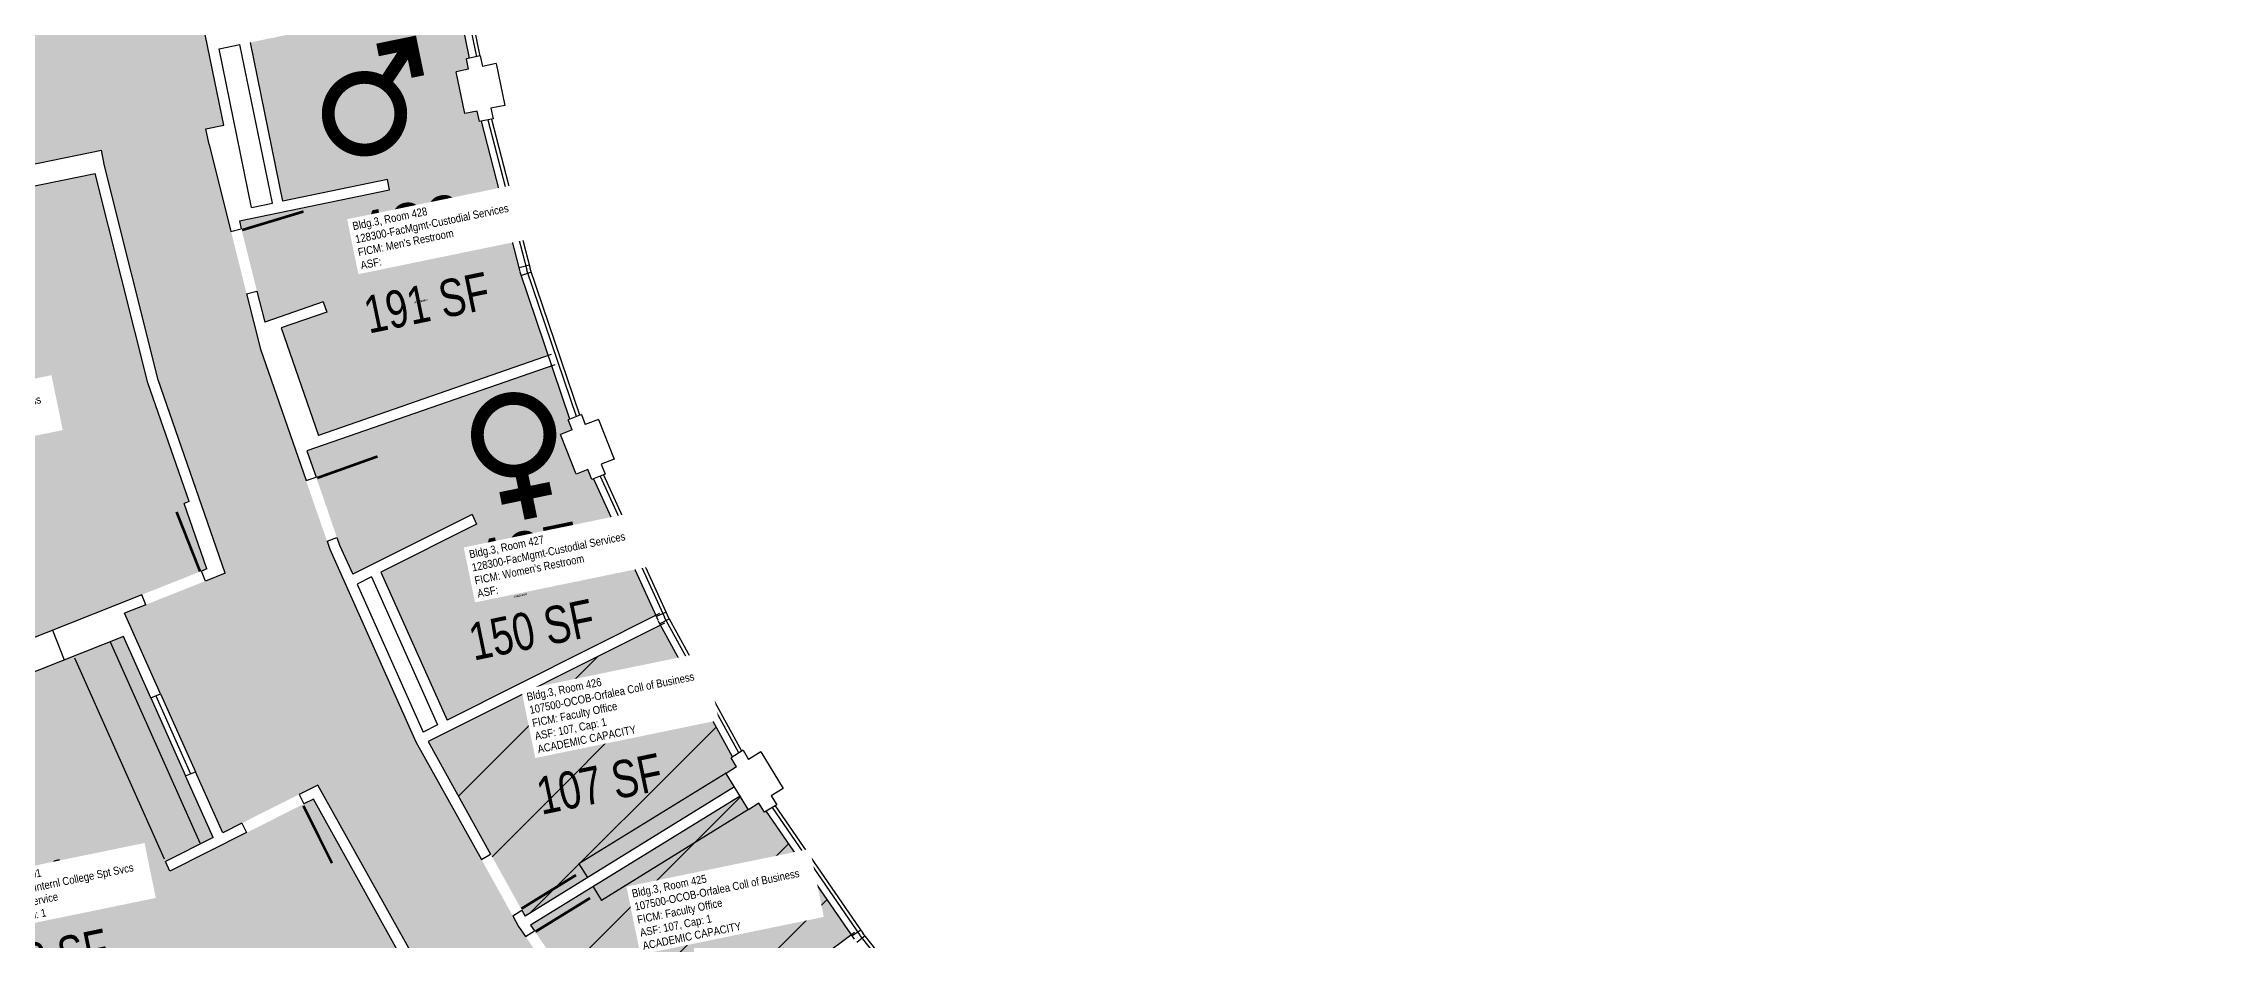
# Model space of a CAD drawing. Header units: inches. Extents: x 69197310 to 69200176, y 27671258 to 27673533.
# Drawn here: x 69198295 to 69199517, y 27672224 to 27672727 of the extents above; entities that cross this region are included whole.
import ezdxf
from ezdxf.enums import TextEntityAlignment as Align

# ---------------------------------------------------------------- set-up
doc = ezdxf.new("R2010")
doc.units = ezdxf.units.IN
doc.header["$LTSCALE"] = 100
doc.header["$MEASUREMENT"] = 0
doc.layers.get('0').update_dxf_attribs({"linetype": 'CONTINUOUS'})
for name, color, linetype in [('A-DOOR', 2, 'CONTINUOUS'), ('A-FLOR', 3, 'CONTINUOUS'), ('A-GLAZ', 1, 'CONTINUOUS'), ('A-IDEN-ICON', 4, 'CONTINUOUS'), ('A-IDEN-RNUM', 7, 'CONTINUOUS'), ('A-IDEN-SNUM', 4, 'CONTINUOUS'), ('A-IDEN-VNUM', 4, 'CONTINUOUS'), ('A-WALL', 5, 'CONTINUOUS'), ('AREA-TEXT', 3, 'CONTINUOUS'), ('Rooms-Capacity', 4, 'CONTINUOUS'), ('Rooms-Category-Color', 7, 'CONTINUOUS'), ('Rooms-College-Color', 7, 'CONTINUOUS'), ('Rooms-Department-Color', 7, 'CONTINUOUS'), ('Rooms-Division-Color', 7, 'CONTINUOUS'), ('Rooms-Information', 7, 'CONTINUOUS')]:
    doc.layers.add(name, color=color, linetype=linetype)
doc.styles.add('CP_AREA', font='arial.ttf', dxfattribs={"height": 15})
doc.styles.add('CP_ROOMSNUMBER', font='arial.ttf', dxfattribs={"height": 1})
doc.styles.add('CP_ROOMVNUMBER', font='arial.ttf', dxfattribs={"width": 0.85, "height": 0.075})
pattern_1 = [(45, (0, 0), (-26.516504294, 26.516504294), [])]

# ---------------------------------------------------------------- blocks, each defined once
blk = doc.blocks.new('CPMEN')
at = {"const_width": 0.015}
for points in [[(0.055, 0.01), (0.055, 0.05), (0.015, 0.05)], [(0.0151, 0.0101), (0.055, 0.05)]]:
    blk.add_lwpolyline(points, dxfattribs=at)
blk.add_lwpolyline([(-0.0575, -0.02, 1), (0.0275, -0.02, 1)], format="xyb", close=True, dxfattribs=at)
blk = doc.blocks.new('CPWOMEN')
at = {"const_width": 0.015}
blk.add_lwpolyline([(-0.0375, 0, 1), (0.0475, 0, 1)], format="xyb", close=True, dxfattribs=at)
for points in [[(0.005, -0.04), (0.005, -0.1)], [(-0.025, -0.07), (0.035, -0.07)]]:
    blk.add_lwpolyline(points, dxfattribs=at)

msp = doc.modelspace()

# ---------------------------------------------------------------- hatches: boundary and pattern name
at = {"layer": 'Rooms-Capacity'}
h = msp.add_hatch(dxfattribs=at)
h.set_pattern_fill('ANSI31', color=256, scale=300, style=0)
h.set_pattern_definition(pattern_1)
h.paths.add_polyline_path([(69198511.4, 27672335), (69198642.2, 27672400.5), (69198682.7, 27672326.5), (69198681.8, 27672325.9), (69198684.9, 27672320.8), (69198679, 27672317.1), (69198683.7, 27672309.5), (69198566, 27672237)])
h = msp.add_hatch(dxfattribs=at)
h.set_pattern_fill('ANSI31', color=256, scale=300, style=0)
h.set_pattern_definition(pattern_1)
h.paths.add_polyline_path([(69198569.1, 27672231.9), (69198632, 27672139.1), (69198749.4, 27672226.3), (69198701.6, 27672295.8), (69198700.7, 27672295.3), (69198697.5, 27672300.4), (69198691.6, 27672296.7), (69198686.8, 27672304.4)])
at = {"layer": 'Rooms-Category-Color', "true_color": 0xadadad}
for points in [[(69199759.1, 27671584.6), (69199752.3, 27671584.7), (69199716.2, 27671585.2), (69199640.4, 27671586.4), (69199565, 27671594.2), (69199529.2, 27671597.9), (69199522.4, 27671598.6), (69199515.7, 27671599.9), (69199480.3, 27671606.7), (69199405.8, 27671621), (69199332.9, 27671641.7), (69199298.3, 27671651.6), (69199291.7, 27671653.5), (69199285.3, 27671655.9), (69199251.7, 27671668.7), (69199180.8, 27671695.8), (69199112.6, 27671728.9), (69199080.2, 27671744.6), (69199074.1, 27671747.6), (69199068.2, 27671751.1), (69199037.3, 27671769.6), (69198972.2, 27671808.5), (69198910.8, 27671852.9), (69198881.6, 27671874), (69198876.1, 27671878), (69198870.9, 27671882.5), (69198843.7, 27671906.1), (69198786.4, 27671955.7), (69198733.6, 27672010.1), (69198708.5, 27672036), (69198703.8, 27672040.9), (69198699.5, 27672046.2), (69198676.7, 27672074.2), (69198628.9, 27672133), (69198586.4, 27672195.8), (69198566.2, 27672225.6), (69198562.3, 27672231.2), (69198559, 27672237.2), (69198541.5, 27672268.7), (69198504.6, 27672334.9), (69198456.1, 27672443.2), (69198454.6, 27672447.6), (69198442.8, 27672481.6), (69198417.2, 27672555.4), (69198409.4, 27672586.6), (69198400.6, 27672621.6), (69198388.3, 27672670.4), (69198386.5, 27672679.3), (69198396.6, 27672681.3), (69198364.4, 27672838.1), (69198313.4, 27672827.6), (69198296.3, 27672910.8), (69198299.3, 27672911.4), (69198291.6, 27672948.7), (69198211.3, 27672932.2), (69198218.9, 27672894.9), (69198221.9, 27672895.5), (69198271.2, 27672655.6), (69198327.7, 27672667.2), (69198329.5, 27672658.4), (69198359.7, 27672538.2), (69198397.3, 27672429.6), (69198386.2, 27672425.2), (69198352.7, 27672411.9), (69198340.8, 27672407.2), (69198361, 27672361.9), (69198380.6, 27672318.1), (69198396, 27672283.8), (69198449.4, 27672310.6), (69198511.2, 27672199.8), (69198582.4, 27672094.7), (69198535.4, 27672059.8), (69198540.8, 27672052.6), (69198525.6, 27672041.3), (69198592.9, 27671958.5), (69198607, 27671971.1), (69198619, 27671957.6), (69198663, 27671996.7), (69198745.1, 27671912.1), (69198841.1, 27671829), (69198804.7, 27671783.1), (69198811.8, 27671777.5), (69198800, 27671762.7), (69198886.5, 27671700.2), (69198896.9, 27671716), (69198911.9, 27671706.1), (69198944.3, 27671755.3), (69199045.5, 27671694.7), (69199159.7, 27671639.3), (69199136.5, 27671585.6), (69199144.7, 27671582), (69199137.2, 27671564.7), (69199236.9, 27671526.7), (69199242.9, 27671544.6), (69199260, 27671538.9), (69199278.5, 27671594.8), (69199391.9, 27671562.5), (69199516.6, 27671538.6), (69199508, 27671480.7), (69199516.9, 27671479.4), (69199514.2, 27671460.7), (69199620.3, 27671449.7), (69199621.4, 27671468.6), (69199630.4, 27671468.1), (69199633.9, 27671526.5), (69199760.8, 27671524.5), (69199884.4, 27671533.4), (69199891.3, 27671534.5), (69199926.8, 27671540.2), (69199953.5, 27671544.5), (69200035.6, 27671561.4), (69200053.7, 27671473.2), (69200118.4, 27671486.5), (69200113.8, 27671509.1), (69200114.7, 27671509.3), (69200096.6, 27671597.4), (69200095.6, 27671597.2), (69200088.6, 27671631.3), (69200036.5, 27671620.6), (69200001.2, 27671613.5), (69199987.9, 27671610.8), (69199952.3, 27671605.1), (69199877.4, 27671593.1), (69199801.8, 27671587.6), (69199765.9, 27671585.1)], [(69198563.2, 27672598.9), (69198541.2, 27672683.5), (69198540.3, 27672683.3), (69198539, 27672689.2), (69198532.1, 27672687.8), (69198527.3, 27672711.3), (69198534.1, 27672712.7), (69198533, 27672718.6), (69198534.8, 27672718.9), (69198528.1, 27672751.8), (69198411.5, 27672727.8), (69198429.8, 27672638.7), (69198488.6, 27672650.7), (69198489.8, 27672644.9), (69198405.3, 27672627.5), (69198419.6, 27672570.6), (69198452.5, 27672582), (69198454.4, 27672576.3), (69198428.9, 27672567.5), (69198449.9, 27672507), (69198579.1, 27672551.8)], [(69198461.7, 27672445.4), (69198460.2, 27672449.6), (69198448.5, 27672483.6), (69198443.3, 27672498.4), (69198581, 27672546.1), (69198591.2, 27672516.1), (69198590.3, 27672515.7), (69198592.4, 27672510.1), (69198585.9, 27672507.6), (69198594.7, 27672485.2), (69198601.2, 27672487.8), (69198603.5, 27672482.3), (69198604.4, 27672482.6), (69198639.5, 27672405.9), (69198522.2, 27672347.1), (69198484.9, 27672430.2), (69198538.6, 27672457.1), (69198536.2, 27672462.6), (69198469.1, 27672429)]]:
    msp.add_hatch(color=253, dxfattribs=at).paths.add_polyline_path(points)
at = {"layer": 'Rooms-Category-Color', "true_color": 0xfa9ba3}
for points in [[(69198353.9, 27672536.5), (69198324.3, 27672654.2), (69198273.6, 27672643.8), (69198275.4, 27672635), (69198254.9, 27672630.8), (69198253, 27672639.6), (69198091.5, 27672606.4), (69198093.3, 27672597.5), (69198086.4, 27672596.1), (69198089, 27672584.4), (69198088, 27672584.2), (69198118.6, 27672466.2), (69198157.6, 27672350.8), (69198158.6, 27672351.1), (69198161.8, 27672342.7), (69198387, 27672432), (69198374.2, 27672468.8), (69198377, 27672469.8)], [(69198175.3, 27672306.2), (69198225.9, 27672195.3), (69198284.5, 27672088.4), (69198285.3, 27672088.9), (69198290.1, 27672080.8), (69198337.3, 27672109.1), (69198499.3, 27672208.8), (69198447, 27672302.7), (69198366.2, 27672262.2), (69198363.8, 27672267.7), (69198390.6, 27672281.2), (69198340.1, 27672394), (69198174.9, 27672328.6), (69198178.2, 27672320.2), (69198171.7, 27672317.6), (69198176.2, 27672306.5)], [(69198511.4, 27672335), (69198642.2, 27672400.5), (69198682.7, 27672326.5), (69198681.8, 27672325.9), (69198684.9, 27672320.8), (69198679, 27672317.1), (69198683.7, 27672309.5), (69198566, 27672237)], [(69198569.1, 27672231.9), (69198632, 27672139.1), (69198749.4, 27672226.3), (69198701.6, 27672295.8), (69198700.7, 27672295.3), (69198697.5, 27672300.4), (69198691.6, 27672296.7), (69198686.8, 27672304.4)]]:
    msp.add_hatch(color=241, dxfattribs=at).paths.add_polyline_path(points)
at = {"layer": 'Rooms-College-Color', "true_color": 0xadadad}
for points in [[(69199759.1, 27671584.6), (69199752.3, 27671584.7), (69199716.2, 27671585.2), (69199640.4, 27671586.4), (69199565, 27671594.2), (69199529.2, 27671597.9), (69199522.4, 27671598.6), (69199515.7, 27671599.9), (69199480.3, 27671606.7), (69199405.8, 27671621), (69199332.9, 27671641.7), (69199298.3, 27671651.6), (69199291.7, 27671653.5), (69199285.3, 27671655.9), (69199251.7, 27671668.7), (69199180.8, 27671695.8), (69199112.6, 27671728.9), (69199080.2, 27671744.6), (69199074.1, 27671747.6), (69199068.2, 27671751.1), (69199037.3, 27671769.6), (69198972.2, 27671808.5), (69198910.8, 27671852.9), (69198881.6, 27671874), (69198876.1, 27671878), (69198870.9, 27671882.5), (69198843.7, 27671906.1), (69198786.4, 27671955.7), (69198733.6, 27672010.1), (69198708.5, 27672036), (69198703.8, 27672040.9), (69198699.5, 27672046.2), (69198676.7, 27672074.2), (69198628.9, 27672133), (69198586.4, 27672195.8), (69198566.2, 27672225.6), (69198562.3, 27672231.2), (69198559, 27672237.2), (69198541.5, 27672268.7), (69198504.6, 27672334.9), (69198456.1, 27672443.2), (69198454.6, 27672447.6), (69198442.8, 27672481.6), (69198417.2, 27672555.4), (69198409.4, 27672586.6), (69198400.6, 27672621.6), (69198388.3, 27672670.4), (69198386.5, 27672679.3), (69198396.6, 27672681.3), (69198364.4, 27672838.1), (69198313.4, 27672827.6), (69198296.3, 27672910.8), (69198299.3, 27672911.4), (69198291.6, 27672948.7), (69198211.3, 27672932.2), (69198218.9, 27672894.9), (69198221.9, 27672895.5), (69198271.2, 27672655.6), (69198327.7, 27672667.2), (69198329.5, 27672658.4), (69198359.7, 27672538.2), (69198397.3, 27672429.6), (69198386.2, 27672425.2), (69198352.7, 27672411.9), (69198340.8, 27672407.2), (69198361, 27672361.9), (69198380.6, 27672318.1), (69198396, 27672283.8), (69198449.4, 27672310.6), (69198511.2, 27672199.8), (69198582.4, 27672094.7), (69198535.4, 27672059.8), (69198540.8, 27672052.6), (69198525.6, 27672041.3), (69198592.9, 27671958.5), (69198607, 27671971.1), (69198619, 27671957.6), (69198663, 27671996.7), (69198745.1, 27671912.1), (69198841.1, 27671829), (69198804.7, 27671783.1), (69198811.8, 27671777.5), (69198800, 27671762.7), (69198886.5, 27671700.2), (69198896.9, 27671716), (69198911.9, 27671706.1), (69198944.3, 27671755.3), (69199045.5, 27671694.7), (69199159.7, 27671639.3), (69199136.5, 27671585.6), (69199144.7, 27671582), (69199137.2, 27671564.7), (69199236.9, 27671526.7), (69199242.9, 27671544.6), (69199260, 27671538.9), (69199278.5, 27671594.8), (69199391.9, 27671562.5), (69199516.6, 27671538.6), (69199508, 27671480.7), (69199516.9, 27671479.4), (69199514.2, 27671460.7), (69199620.3, 27671449.7), (69199621.4, 27671468.6), (69199630.4, 27671468.1), (69199633.9, 27671526.5), (69199760.8, 27671524.5), (69199884.4, 27671533.4), (69199891.3, 27671534.5), (69199926.8, 27671540.2), (69199953.5, 27671544.5), (69200035.6, 27671561.4), (69200053.7, 27671473.2), (69200118.4, 27671486.5), (69200113.8, 27671509.1), (69200114.7, 27671509.3), (69200096.6, 27671597.4), (69200095.6, 27671597.2), (69200088.6, 27671631.3), (69200036.5, 27671620.6), (69200001.2, 27671613.5), (69199987.9, 27671610.8), (69199952.3, 27671605.1), (69199877.4, 27671593.1), (69199801.8, 27671587.6), (69199765.9, 27671585.1)], [(69198563.2, 27672598.9), (69198541.2, 27672683.5), (69198540.3, 27672683.3), (69198539, 27672689.2), (69198532.1, 27672687.8), (69198527.3, 27672711.3), (69198534.1, 27672712.7), (69198533, 27672718.6), (69198534.8, 27672718.9), (69198528.1, 27672751.8), (69198411.5, 27672727.8), (69198429.8, 27672638.7), (69198488.6, 27672650.7), (69198489.8, 27672644.9), (69198405.3, 27672627.5), (69198419.6, 27672570.6), (69198452.5, 27672582), (69198454.4, 27672576.3), (69198428.9, 27672567.5), (69198449.9, 27672507), (69198579.1, 27672551.8)], [(69198461.7, 27672445.4), (69198460.2, 27672449.6), (69198448.5, 27672483.6), (69198443.3, 27672498.4), (69198581, 27672546.1), (69198591.2, 27672516.1), (69198590.3, 27672515.7), (69198592.4, 27672510.1), (69198585.9, 27672507.6), (69198594.7, 27672485.2), (69198601.2, 27672487.8), (69198603.5, 27672482.3), (69198604.4, 27672482.6), (69198639.5, 27672405.9), (69198522.2, 27672347.1), (69198484.9, 27672430.2), (69198538.6, 27672457.1), (69198536.2, 27672462.6), (69198469.1, 27672429)]]:
    msp.add_hatch(color=253, dxfattribs=at).paths.add_polyline_path(points)
at = {"layer": 'Rooms-College-Color', "true_color": 0xfa9ba3}
for points in [[(69198353.9, 27672536.5), (69198324.3, 27672654.2), (69198273.6, 27672643.8), (69198275.4, 27672635), (69198254.9, 27672630.8), (69198253, 27672639.6), (69198091.5, 27672606.4), (69198093.3, 27672597.5), (69198086.4, 27672596.1), (69198089, 27672584.4), (69198088, 27672584.2), (69198118.6, 27672466.2), (69198157.6, 27672350.8), (69198158.6, 27672351.1), (69198161.8, 27672342.7), (69198387, 27672432), (69198374.2, 27672468.8), (69198377, 27672469.8)], [(69198175.3, 27672306.2), (69198225.9, 27672195.3), (69198284.5, 27672088.4), (69198285.3, 27672088.9), (69198290.1, 27672080.8), (69198337.3, 27672109.1), (69198499.3, 27672208.8), (69198447, 27672302.7), (69198366.2, 27672262.2), (69198363.8, 27672267.7), (69198390.6, 27672281.2), (69198340.1, 27672394), (69198174.9, 27672328.6), (69198178.2, 27672320.2), (69198171.7, 27672317.6), (69198176.2, 27672306.5)], [(69198511.4, 27672335), (69198642.2, 27672400.5), (69198682.7, 27672326.5), (69198681.8, 27672325.9), (69198684.9, 27672320.8), (69198679, 27672317.1), (69198683.7, 27672309.5), (69198566, 27672237)], [(69198569.1, 27672231.9), (69198632, 27672139.1), (69198749.4, 27672226.3), (69198701.6, 27672295.8), (69198700.7, 27672295.3), (69198697.5, 27672300.4), (69198691.6, 27672296.7), (69198686.8, 27672304.4)]]:
    msp.add_hatch(color=241, dxfattribs=at).paths.add_polyline_path(points)
at = {"layer": 'Rooms-Department-Color', "true_color": 0xacacac}
for points in [[(69199759.1, 27671584.6), (69199752.3, 27671584.7), (69199716.2, 27671585.2), (69199640.4, 27671586.4), (69199565, 27671594.2), (69199529.2, 27671597.9), (69199522.4, 27671598.6), (69199515.7, 27671599.9), (69199480.3, 27671606.7), (69199405.8, 27671621), (69199332.9, 27671641.7), (69199298.3, 27671651.6), (69199291.7, 27671653.5), (69199285.3, 27671655.9), (69199251.7, 27671668.7), (69199180.8, 27671695.8), (69199112.6, 27671728.9), (69199080.2, 27671744.6), (69199074.1, 27671747.6), (69199068.2, 27671751.1), (69199037.3, 27671769.6), (69198972.2, 27671808.5), (69198910.8, 27671852.9), (69198881.6, 27671874), (69198876.1, 27671878), (69198870.9, 27671882.5), (69198843.7, 27671906.1), (69198786.4, 27671955.7), (69198733.6, 27672010.1), (69198708.5, 27672036), (69198703.8, 27672040.9), (69198699.5, 27672046.2), (69198676.7, 27672074.2), (69198628.9, 27672133), (69198586.4, 27672195.8), (69198566.2, 27672225.6), (69198562.3, 27672231.2), (69198559, 27672237.2), (69198541.5, 27672268.7), (69198504.6, 27672334.9), (69198456.1, 27672443.2), (69198454.6, 27672447.6), (69198442.8, 27672481.6), (69198417.2, 27672555.4), (69198409.4, 27672586.6), (69198400.6, 27672621.6), (69198388.3, 27672670.4), (69198386.5, 27672679.3), (69198396.6, 27672681.3), (69198364.4, 27672838.1), (69198313.4, 27672827.6), (69198296.3, 27672910.8), (69198299.3, 27672911.4), (69198291.6, 27672948.7), (69198211.3, 27672932.2), (69198218.9, 27672894.9), (69198221.9, 27672895.5), (69198271.2, 27672655.6), (69198327.7, 27672667.2), (69198329.5, 27672658.4), (69198359.7, 27672538.2), (69198397.3, 27672429.6), (69198386.2, 27672425.2), (69198352.7, 27672411.9), (69198340.8, 27672407.2), (69198361, 27672361.9), (69198380.6, 27672318.1), (69198396, 27672283.8), (69198449.4, 27672310.6), (69198511.2, 27672199.8), (69198582.4, 27672094.7), (69198535.4, 27672059.8), (69198540.8, 27672052.6), (69198525.6, 27672041.3), (69198592.9, 27671958.5), (69198607, 27671971.1), (69198619, 27671957.6), (69198663, 27671996.7), (69198745.1, 27671912.1), (69198841.1, 27671829), (69198804.7, 27671783.1), (69198811.8, 27671777.5), (69198800, 27671762.7), (69198886.5, 27671700.2), (69198896.9, 27671716), (69198911.9, 27671706.1), (69198944.3, 27671755.3), (69199045.5, 27671694.7), (69199159.7, 27671639.3), (69199136.5, 27671585.6), (69199144.7, 27671582), (69199137.2, 27671564.7), (69199236.9, 27671526.7), (69199242.9, 27671544.6), (69199260, 27671538.9), (69199278.5, 27671594.8), (69199391.9, 27671562.5), (69199516.6, 27671538.6), (69199508, 27671480.7), (69199516.9, 27671479.4), (69199514.2, 27671460.7), (69199620.3, 27671449.7), (69199621.4, 27671468.6), (69199630.4, 27671468.1), (69199633.9, 27671526.5), (69199760.8, 27671524.5), (69199884.4, 27671533.4), (69199891.3, 27671534.5), (69199926.8, 27671540.2), (69199953.5, 27671544.5), (69200035.6, 27671561.4), (69200053.7, 27671473.2), (69200118.4, 27671486.5), (69200113.8, 27671509.1), (69200114.7, 27671509.3), (69200096.6, 27671597.4), (69200095.6, 27671597.2), (69200088.6, 27671631.3), (69200036.5, 27671620.6), (69200001.2, 27671613.5), (69199987.9, 27671610.8), (69199952.3, 27671605.1), (69199877.4, 27671593.1), (69199801.8, 27671587.6), (69199765.9, 27671585.1)], [(69198563.2, 27672598.9), (69198541.2, 27672683.5), (69198540.3, 27672683.3), (69198539, 27672689.2), (69198532.1, 27672687.8), (69198527.3, 27672711.3), (69198534.1, 27672712.7), (69198533, 27672718.6), (69198534.8, 27672718.9), (69198528.1, 27672751.8), (69198411.5, 27672727.8), (69198429.8, 27672638.7), (69198488.6, 27672650.7), (69198489.8, 27672644.9), (69198405.3, 27672627.5), (69198419.6, 27672570.6), (69198452.5, 27672582), (69198454.4, 27672576.3), (69198428.9, 27672567.5), (69198449.9, 27672507), (69198579.1, 27672551.8)], [(69198461.7, 27672445.4), (69198460.2, 27672449.6), (69198448.5, 27672483.6), (69198443.3, 27672498.4), (69198581, 27672546.1), (69198591.2, 27672516.1), (69198590.3, 27672515.7), (69198592.4, 27672510.1), (69198585.9, 27672507.6), (69198594.7, 27672485.2), (69198601.2, 27672487.8), (69198603.5, 27672482.3), (69198604.4, 27672482.6), (69198639.5, 27672405.9), (69198522.2, 27672347.1), (69198484.9, 27672430.2), (69198538.6, 27672457.1), (69198536.2, 27672462.6), (69198469.1, 27672429)]]:
    msp.add_hatch(color=253, dxfattribs=at).paths.add_polyline_path(points)
at = {"layer": 'Rooms-Department-Color', "true_color": 0xfa9ba3}
for points in [[(69198353.9, 27672536.5), (69198324.3, 27672654.2), (69198273.6, 27672643.8), (69198275.4, 27672635), (69198254.9, 27672630.8), (69198253, 27672639.6), (69198091.5, 27672606.4), (69198093.3, 27672597.5), (69198086.4, 27672596.1), (69198089, 27672584.4), (69198088, 27672584.2), (69198118.6, 27672466.2), (69198157.6, 27672350.8), (69198158.6, 27672351.1), (69198161.8, 27672342.7), (69198387, 27672432), (69198374.2, 27672468.8), (69198377, 27672469.8)], [(69198175.3, 27672306.2), (69198225.9, 27672195.3), (69198284.5, 27672088.4), (69198285.3, 27672088.9), (69198290.1, 27672080.8), (69198337.3, 27672109.1), (69198499.3, 27672208.8), (69198447, 27672302.7), (69198366.2, 27672262.2), (69198363.8, 27672267.7), (69198390.6, 27672281.2), (69198340.1, 27672394), (69198174.9, 27672328.6), (69198178.2, 27672320.2), (69198171.7, 27672317.6), (69198176.2, 27672306.5)], [(69198511.4, 27672335), (69198642.2, 27672400.5), (69198682.7, 27672326.5), (69198681.8, 27672325.9), (69198684.9, 27672320.8), (69198679, 27672317.1), (69198683.7, 27672309.5), (69198566, 27672237)], [(69198569.1, 27672231.9), (69198632, 27672139.1), (69198749.4, 27672226.3), (69198701.6, 27672295.8), (69198700.7, 27672295.3), (69198697.5, 27672300.4), (69198691.6, 27672296.7), (69198686.8, 27672304.4)]]:
    msp.add_hatch(color=241, dxfattribs=at).paths.add_polyline_path(points)
at = {"layer": 'Rooms-Division-Color', "true_color": 0xadadad}
for points in [[(69199759.1, 27671584.6), (69199752.3, 27671584.7), (69199716.2, 27671585.2), (69199640.4, 27671586.4), (69199565, 27671594.2), (69199529.2, 27671597.9), (69199522.4, 27671598.6), (69199515.7, 27671599.9), (69199480.3, 27671606.7), (69199405.8, 27671621), (69199332.9, 27671641.7), (69199298.3, 27671651.6), (69199291.7, 27671653.5), (69199285.3, 27671655.9), (69199251.7, 27671668.7), (69199180.8, 27671695.8), (69199112.6, 27671728.9), (69199080.2, 27671744.6), (69199074.1, 27671747.6), (69199068.2, 27671751.1), (69199037.3, 27671769.6), (69198972.2, 27671808.5), (69198910.8, 27671852.9), (69198881.6, 27671874), (69198876.1, 27671878), (69198870.9, 27671882.5), (69198843.7, 27671906.1), (69198786.4, 27671955.7), (69198733.6, 27672010.1), (69198708.5, 27672036), (69198703.8, 27672040.9), (69198699.5, 27672046.2), (69198676.7, 27672074.2), (69198628.9, 27672133), (69198586.4, 27672195.8), (69198566.2, 27672225.6), (69198562.3, 27672231.2), (69198559, 27672237.2), (69198541.5, 27672268.7), (69198504.6, 27672334.9), (69198456.1, 27672443.2), (69198454.6, 27672447.6), (69198442.8, 27672481.6), (69198417.2, 27672555.4), (69198409.4, 27672586.6), (69198400.6, 27672621.6), (69198388.3, 27672670.4), (69198386.5, 27672679.3), (69198396.6, 27672681.3), (69198364.4, 27672838.1), (69198313.4, 27672827.6), (69198296.3, 27672910.8), (69198299.3, 27672911.4), (69198291.6, 27672948.7), (69198211.3, 27672932.2), (69198218.9, 27672894.9), (69198221.9, 27672895.5), (69198271.2, 27672655.6), (69198327.7, 27672667.2), (69198329.5, 27672658.4), (69198359.7, 27672538.2), (69198397.3, 27672429.6), (69198386.2, 27672425.2), (69198352.7, 27672411.9), (69198340.8, 27672407.2), (69198361, 27672361.9), (69198380.6, 27672318.1), (69198396, 27672283.8), (69198449.4, 27672310.6), (69198511.2, 27672199.8), (69198582.4, 27672094.7), (69198535.4, 27672059.8), (69198540.8, 27672052.6), (69198525.6, 27672041.3), (69198592.9, 27671958.5), (69198607, 27671971.1), (69198619, 27671957.6), (69198663, 27671996.7), (69198745.1, 27671912.1), (69198841.1, 27671829), (69198804.7, 27671783.1), (69198811.8, 27671777.5), (69198800, 27671762.7), (69198886.5, 27671700.2), (69198896.9, 27671716), (69198911.9, 27671706.1), (69198944.3, 27671755.3), (69199045.5, 27671694.7), (69199159.7, 27671639.3), (69199136.5, 27671585.6), (69199144.7, 27671582), (69199137.2, 27671564.7), (69199236.9, 27671526.7), (69199242.9, 27671544.6), (69199260, 27671538.9), (69199278.5, 27671594.8), (69199391.9, 27671562.5), (69199516.6, 27671538.6), (69199508, 27671480.7), (69199516.9, 27671479.4), (69199514.2, 27671460.7), (69199620.3, 27671449.7), (69199621.4, 27671468.6), (69199630.4, 27671468.1), (69199633.9, 27671526.5), (69199760.8, 27671524.5), (69199884.4, 27671533.4), (69199891.3, 27671534.5), (69199926.8, 27671540.2), (69199953.5, 27671544.5), (69200035.6, 27671561.4), (69200053.7, 27671473.2), (69200118.4, 27671486.5), (69200113.8, 27671509.1), (69200114.7, 27671509.3), (69200096.6, 27671597.4), (69200095.6, 27671597.2), (69200088.6, 27671631.3), (69200036.5, 27671620.6), (69200001.2, 27671613.5), (69199987.9, 27671610.8), (69199952.3, 27671605.1), (69199877.4, 27671593.1), (69199801.8, 27671587.6), (69199765.9, 27671585.1)], [(69198563.2, 27672598.9), (69198541.2, 27672683.5), (69198540.3, 27672683.3), (69198539, 27672689.2), (69198532.1, 27672687.8), (69198527.3, 27672711.3), (69198534.1, 27672712.7), (69198533, 27672718.6), (69198534.8, 27672718.9), (69198528.1, 27672751.8), (69198411.5, 27672727.8), (69198429.8, 27672638.7), (69198488.6, 27672650.7), (69198489.8, 27672644.9), (69198405.3, 27672627.5), (69198419.6, 27672570.6), (69198452.5, 27672582), (69198454.4, 27672576.3), (69198428.9, 27672567.5), (69198449.9, 27672507), (69198579.1, 27672551.8)], [(69198461.7, 27672445.4), (69198460.2, 27672449.6), (69198448.5, 27672483.6), (69198443.3, 27672498.4), (69198581, 27672546.1), (69198591.2, 27672516.1), (69198590.3, 27672515.7), (69198592.4, 27672510.1), (69198585.9, 27672507.6), (69198594.7, 27672485.2), (69198601.2, 27672487.8), (69198603.5, 27672482.3), (69198604.4, 27672482.6), (69198639.5, 27672405.9), (69198522.2, 27672347.1), (69198484.9, 27672430.2), (69198538.6, 27672457.1), (69198536.2, 27672462.6), (69198469.1, 27672429)]]:
    msp.add_hatch(color=253, dxfattribs=at).paths.add_polyline_path(points)
at = {"layer": 'Rooms-Division-Color', "true_color": 0xfa9ba3}
for points in [[(69198353.9, 27672536.5), (69198324.3, 27672654.2), (69198273.6, 27672643.8), (69198275.4, 27672635), (69198254.9, 27672630.8), (69198253, 27672639.6), (69198091.5, 27672606.4), (69198093.3, 27672597.5), (69198086.4, 27672596.1), (69198089, 27672584.4), (69198088, 27672584.2), (69198118.6, 27672466.2), (69198157.6, 27672350.8), (69198158.6, 27672351.1), (69198161.8, 27672342.7), (69198387, 27672432), (69198374.2, 27672468.8), (69198377, 27672469.8)], [(69198175.3, 27672306.2), (69198225.9, 27672195.3), (69198284.5, 27672088.4), (69198285.3, 27672088.9), (69198290.1, 27672080.8), (69198337.3, 27672109.1), (69198499.3, 27672208.8), (69198447, 27672302.7), (69198366.2, 27672262.2), (69198363.8, 27672267.7), (69198390.6, 27672281.2), (69198340.1, 27672394), (69198174.9, 27672328.6), (69198178.2, 27672320.2), (69198171.7, 27672317.6), (69198176.2, 27672306.5)], [(69198511.4, 27672335), (69198642.2, 27672400.5), (69198682.7, 27672326.5), (69198681.8, 27672325.9), (69198684.9, 27672320.8), (69198679, 27672317.1), (69198683.7, 27672309.5), (69198566, 27672237)], [(69198569.1, 27672231.9), (69198632, 27672139.1), (69198749.4, 27672226.3), (69198701.6, 27672295.8), (69198700.7, 27672295.3), (69198697.5, 27672300.4), (69198691.6, 27672296.7), (69198686.8, 27672304.4)]]:
    msp.add_hatch(color=241, dxfattribs=at).paths.add_polyline_path(points)

# ---------------------------------------------------------------- linework, layer by layer
at = {"layer": 'A-DOOR'}
for points in [[(69198406.9, 27672622.4, 1.5, 1.5, 0), (69198441.4, 27672632.8, 0, 0, 0), (69198441.6, 27672632.1, 0, 0, -0.414214), (69198415.6, 27672588.2, 0, 0, -0.414214)], [(69198449.1, 27672483.1, 1.5, 1.5, 0), (69198483, 27672495.2, 0, 0, 0), (69198483.3, 27672494.5, 0, 0, -0.414214), (69198459.6, 27672449.4, 0, 0, -0.414214)], [(69198383.2, 27672430.6, 1.5, 1.5, 0), (69198370, 27672464, 0, 0, 0), (69198369.3, 27672463.8, 0, 0, 0.414214), (69198351, 27672416.2, 0, 0, 0.414214)], [(69198441.3, 27672298.9, 1.5, 1.5, 0), (69198457.4, 27672266.7, 0, 0, 0), (69198456.7, 27672266.4, 0, 0, -0.414214), (69198409.1, 27672284.5, 0, 0, -0.414214)], [(69198563.9, 27672241.1, 1.5, 1.5, 0), (69198594.6, 27672260, 0, 0, 0), (69198594.2, 27672260.6, 0, 0, 0.414214), (69198544.2, 27672270.3, 0, 0, 0.414214)], [(69198571.8, 27672228.2, 1.5, 1.5, 0), (69198602.5, 27672247.1, 0, 0, 0), (69198602.9, 27672246.5, 0, 0, -0.414214), (69198589, 27672197.4, 0, 0, -0.414214)]]:
    msp.add_lwpolyline(points, format="xyseb", dxfattribs=at)
at = {"layer": 'A-FLOR'}
for p, q in [((69198363.2, 27672268.9), (69198312.7, 27672381.8)), ((69198383.3, 27672277.9), (69198332.8, 27672390.8)), ((69198355.5, 27672359.5), (69198361, 27672361.9)), ((69198355.5, 27672359.5), (69198375.1, 27672315.7)), ((69198358.3, 27672360.7), (69198377.9, 27672316.9)), ((69198361, 27672361.9), (69198380.6, 27672318.1)), ((69198375.1, 27672315.7), (69198380.6, 27672318.1)), ((69198679.1, 27672317.2), (69198596.3, 27672266.3)), ((69198691.7, 27672296.8), (69198608.9, 27672245.8)), ((69198596.3, 27672266.3), (69198601, 27672258.6)), ((69198604.2, 27672253.5), (69198608.9, 27672245.8))]:
    msp.add_line(p, q, dxfattribs=at)
at = {"layer": 'A-GLAZ'}
for p, q in [((69198534.8, 27672718.9), (69198505.6, 27672861)), ((69198538.8, 27672719.7), (69198509.6, 27672861.8)), ((69198540.7, 27672720.1), (69198511.5, 27672862.2)), ((69198541.2, 27672683.5), (69198563.1, 27672599.1)), ((69198545.1, 27672684.3), (69198567, 27672600.1)), ((69198547.1, 27672684.7), (69198568.9, 27672600.7)), ((69198568.4, 27672602.6), (69198562.6, 27672601.1)), ((69198594.9, 27672517.6), (69198567, 27672599.9)), ((69198596.8, 27672518.3), (69198568.9, 27672600.6)), ((69198591.2, 27672516.1), (69198563.3, 27672598.7)), ((69198569.6, 27672598.7), (69198563.9, 27672596.8)), ((69198604.4, 27672482.6), (69198640.6, 27672403.4)), ((69198608.2, 27672484.1), (69198644.3, 27672405)), ((69198610, 27672484.9), (69198646.1, 27672405.9)), ((69198645.3, 27672407.7), (69198639.8, 27672405.2)), ((69198686.1, 27672328.6), (69198644.4, 27672404.8)), ((69198687.8, 27672329.6), (69198646.1, 27672405.8)), ((69198682.7, 27672326.5), (69198640.9, 27672402.9)), ((69198647.1, 27672404), (69198641.8, 27672401.2)), ((69198701.6, 27672295.8), (69198751, 27672224)), ((69198705, 27672297.9), (69198754.3, 27672226.3)), ((69198706.7, 27672299), (69198755.9, 27672227.4)), ((69198754.8, 27672229.1), (69198749.8, 27672225.7)), ((69198757.2, 27672225.8), (69198752.5, 27672222.1)), ((69198808.7, 27672158.3), (69198754.4, 27672226.1)), ((69198810.2, 27672159.6), (69198756, 27672227.4))]:
    msp.add_line(p, q, dxfattribs=at)
at = {"layer": 'A-WALL'}
for p, q in [((69198396.6, 27672681.3), (69198385, 27672737.7)), ((69198393.9, 27672724.2), (69198405.6, 27672726.6)), ((69198412.2, 27672635), (69198393.9, 27672724.2)), ((69198424, 27672637.4), (69198405.6, 27672726.6)), ((69198429.8, 27672638.7), (69198411.5, 27672727.8)), ((69198534.1, 27672712.7), (69198527.3, 27672711.3)), ((69198532.1, 27672687.8), (69198527.3, 27672711.3)), ((69198540.8, 27672720.2), (69198533, 27672718.6)), ((69198534.1, 27672712.7), (69198533, 27672718.6)), ((69198540.8, 27672720.2), (69198542, 27672714.3)), ((69198549.8, 27672715.9), (69198542, 27672714.3)), ((69198549.8, 27672715.9), (69198554.6, 27672692.4)), ((69198539, 27672689.2), (69198532.1, 27672687.8)), ((69198540.3, 27672683.3), (69198539, 27672689.2)), ((69198554.6, 27672692.4), (69198546.8, 27672690.8)), ((69198546.8, 27672690.8), (69198548.1, 27672684.9)), ((69198386.5, 27672679.3), (69198396.6, 27672681.3)), ((69198388.3, 27672670.4), (69198386.5, 27672679.3)), ((69198548.1, 27672684.9), (69198540.3, 27672683.3)), ((69198271.2, 27672655.6), (69198327.7, 27672667.2)), ((69198329.5, 27672658.4), (69198327.7, 27672667.2)), ((69198388.3, 27672670.4), (69198400.6, 27672621.6)), ((69198273.6, 27672643.8), (69198324.3, 27672654.2)), ((69198353.9, 27672536.5), (69198324.3, 27672654.2)), ((69198359.7, 27672538.2), (69198329.5, 27672658.4)), ((69198488.6, 27672650.7), (69198429.8, 27672638.7)), ((69198489.8, 27672644.9), (69198488.6, 27672650.7)), ((69198405.3, 27672627.5), (69198489.8, 27672644.9)), ((69198412.2, 27672635), (69198424, 27672637.4)), ((69198405.3, 27672627.5), (69198406.4, 27672623.1)), ((69198400.6, 27672621.6), (69198406.4, 27672623.1)), ((69198409.4, 27672586.6), (69198415.2, 27672588.1)), ((69198415.2, 27672588.1), (69198419.6, 27672570.6)), ((69198409.4, 27672586.6), (69198417.2, 27672555.4)), ((69198452.5, 27672582), (69198419.6, 27672570.6)), ((69198454.4, 27672576.3), (69198428.9, 27672567.5)), ((69198452.5, 27672582), (69198454.4, 27672576.3)), ((69198428.9, 27672567.5), (69198449.9, 27672507)), ((69198417.2, 27672555.4), (69198442.8, 27672481.6)), ((69198580.7, 27672552.4), (69198449.9, 27672507)), ((69198582.7, 27672546.7), (69198443.3, 27672498.4)), ((69198377, 27672469.8), (69198353.9, 27672536.5)), ((69198397.3, 27672429.6), (69198359.7, 27672538.2)), ((69198597.7, 27672518.7), (69198590.3, 27672515.7)), ((69198592.4, 27672510.1), (69198590.3, 27672515.7)), ((69198597.7, 27672518.7), (69198599.8, 27672513.1)), ((69198607.3, 27672516), (69198599.8, 27672513.1)), ((69198607.3, 27672516), (69198616.1, 27672493.7)), ((69198592.4, 27672510.1), (69198585.9, 27672507.6)), ((69198594.7, 27672485.2), (69198585.9, 27672507.6)), ((69198443.3, 27672498.4), (69198448.5, 27672483.6)), ((69198616.1, 27672493.7), (69198608.7, 27672490.8)), ((69198608.7, 27672490.8), (69198611, 27672485.2)), ((69198442.8, 27672481.6), (69198448.5, 27672483.6)), ((69198601.2, 27672487.8), (69198594.7, 27672485.2)), ((69198603.5, 27672482.3), (69198601.2, 27672487.8)), ((69198611, 27672485.2), (69198603.5, 27672482.3)), ((69198377, 27672469.8), (69198374.2, 27672468.8)), ((69198387, 27672432), (69198374.2, 27672468.8)), ((69198536.2, 27672462.6), (69198469.1, 27672429)), ((69198538.6, 27672457.1), (69198484.9, 27672430.2)), ((69198536.2, 27672462.6), (69198538.6, 27672457.1)), ((69198454.6, 27672447.6), (69198460.2, 27672449.6)), ((69198454.6, 27672447.6), (69198456.1, 27672443.2)), ((69198456.1, 27672443.2), (69198504.6, 27672334.9)), ((69198460.2, 27672449.6), (69198461.7, 27672445.4)), ((69198461.7, 27672445.4), (69198469.1, 27672429)), ((69198387, 27672432), (69198384, 27672430.8)), ((69198386.2, 27672425.2), (69198384, 27672430.8)), ((69198397.3, 27672429.6), (69198386.2, 27672425.2)), ((69198484.9, 27672430.2), (69198522.2, 27672347.1)), ((69198350.5, 27672417.5), (69198161.6, 27672342.7)), ((69198352.7, 27672411.9), (69198350.5, 27672417.5)), ((69198479.6, 27672427.5), (69198471.5, 27672423.5)), ((69198471.5, 27672423.5), (69198508.7, 27672340.3)), ((69198479.6, 27672427.5), (69198516.8, 27672344.4)), ((69198352.7, 27672411.9), (69198340.8, 27672407.2)), ((69198361, 27672361.9), (69198340.8, 27672407.2)), ((69198641.6, 27672406.9), (69198522.2, 27672347.1)), ((69198340.1, 27672394), (69198174.9, 27672328.6)), ((69198300.2, 27672397.6), (69198306.8, 27672380.9)), ((69198355.5, 27672359.5), (69198340.1, 27672394)), ((69198644.3, 27672401.6), (69198511.4, 27672335)), ((69198516.8, 27672344.4), (69198508.7, 27672340.3)), ((69198504.6, 27672334.9), (69198541.5, 27672268.7)), ((69198511.4, 27672335), (69198546.6, 27672271.8)), ((69198684.9, 27672320.8), (69198679, 27672317.1)), ((69198688.7, 27672330.1), (69198681.8, 27672325.9)), ((69198684.9, 27672320.8), (69198681.8, 27672325.9)), ((69198688.7, 27672330.1), (69198691.7, 27672325)), ((69198698.6, 27672329.2), (69198691.7, 27672325)), ((69198698.6, 27672329.2), (69198711.1, 27672308.7)), ((69198390.6, 27672281.2), (69198375.1, 27672315.7)), ((69198396, 27672283.8), (69198380.6, 27672318.1)), ((69198449.4, 27672310.6), (69198438.9, 27672305.3)), ((69198511.2, 27672199.8), (69198449.4, 27672310.6)), ((69198683.8, 27672309.5), (69198566, 27672237)), ((69198691.6, 27672296.7), (69198679, 27672317.1)), ((69198711.1, 27672308.7), (69198704.3, 27672304.6)), ((69198438.9, 27672305.3), (69198441.6, 27672300)), ((69198447, 27672302.7), (69198441.6, 27672300)), ((69198506.1, 27672196.6), (69198447, 27672302.7)), ((69198686.9, 27672304.4), (69198569.1, 27672231.9)), ((69198697.5, 27672300.4), (69198691.6, 27672296.7)), ((69198700.7, 27672295.3), (69198697.5, 27672300.4)), ((69198707.5, 27672299.5), (69198700.7, 27672295.3)), ((69198704.3, 27672304.6), (69198707.5, 27672299.5)), ((69198409.4, 27672283.9), (69198366.2, 27672262.2)), ((69198406.7, 27672289.2), (69198396, 27672283.8)), ((69198406.7, 27672289.2), (69198409.4, 27672283.9)), ((69198390.6, 27672281.2), (69198363.8, 27672267.7)), ((69198541.5, 27672268.7), (69198546.6, 27672271.8)), ((69198366.2, 27672262.2), (69198363.8, 27672267.7)), ((69198559, 27672237.2), (69198564.1, 27672240.3)), ((69198559, 27672237.2), (69198562.3, 27672231.2)), ((69198564.1, 27672240.3), (69198566, 27672237)), ((69198562.3, 27672231.2), (69198566.2, 27672225.6)), ((69198566.2, 27672225.6), (69198571.3, 27672228.7)), ((69198569.1, 27672231.9), (69198571.3, 27672228.7)), ((69198751.3, 27672227.7), (69198632, 27672139.1))]:
    msp.add_line(p, q, dxfattribs=at)

# ---------------------------------------------------------------- block references
at = {"layer": 'A-IDEN-ICON', "xscale": 480.000000001744, "yscale": 480.000000001744, "zscale": 480.000000001744, "rotation": 11.61504921722457}
for name, p in [('CPMEN', (69198480.8, 27672698.6)), ('CPWOMEN', (69198557.2, 27672506.9))]:
    msp.add_blockref(name, p, dxfattribs=at)

# ---------------------------------------------------------------- texts
at = {"layer": 'A-IDEN-RNUM', "style": 'CP_ROOMSNUMBER', "width": 0.85}
for s, p in [('0428-00', (69198507.4, 27672582.4)), ('0427-00', (69198563.4, 27672417.1)), ('0426-00', (69198610.4, 27672343.1)), ('0425-00', (69198660, 27672239.4))]:
    msp.add_text(s, height=1, rotation=11.615, dxfattribs=at).set_placement(p, align=Align.MIDDLE)
at = {"layer": 'A-IDEN-SNUM', "style": 'CP_ROOMSNUMBER', "width": 0.85}
for s, p in [('0030042800', (69198507.4, 27672582.4)), ('0030042700', (69198563.4, 27672417.1)), ('0030042600', (69198610.4, 27672343.1)), ('0030042500', (69198660, 27672239.4))]:
    msp.add_text(s, height=1, rotation=11.615, dxfattribs=at).set_placement(p, align=Align.MIDDLE)
at = {"layer": 'A-IDEN-VNUM', "style": 'CP_ROOMVNUMBER', "width": 0.85}
for s, p in [('428', (69198501.4, 27672621.8)), ('427', (69198567, 27672437.6)), ('426', (69198601, 27672349.9)), ('401', (69198284.7, 27672248.9)), ('425', (69198660, 27672239.4))]:
    msp.add_text(s, height=31.5, rotation=11.615, dxfattribs=at).set_placement(p, align=Align.MIDDLE)
at = {"layer": 'AREA-TEXT', "style": 'CP_AREA', "width": 0.75}
for s, p in [('191 SF', (69198510.7, 27672581.6)), ('150 SF', (69198569.7, 27672397.9)), ('107 SF', (69198607.8, 27672311.3)), ('378 SF', (69198296.4, 27672212.7))]:
    msp.add_text(s, height=21, rotation=11.6779, dxfattribs=at).set_placement(p, align=Align.MIDDLE_CENTER)

# ---------------------------------------------------------------- next in the draw order: texts
at = {"layer": 'Rooms-Information', "char_height": 4.5, "width": 100.8, "attachment_point": 7, "rotation": 11.615, "style": 'CP_ROOMVNUMBER', "bg_fill": 3, "box_fill_scale": 1.5, "bg_fill_color": 256, "bg_fill_true_color": 13158600, "bg_fill_transparency": 0}
for s, insert in [("Bldg.3, Room 428^M^J128300-FacMgmt-Custodial Services^M^JFICM: Men's Restroom^M^JASF: ", (69198474, 27672600.2)), ('Bldg.3, Room 400^M^J107500-OCOB-Orfalea Coll of Business^M^JFICM: Office Service^M^JASF: 430', (69198204.6, 27672491.4)), ("Bldg.3, Room 427^M^J128300-FacMgmt-Custodial Services^M^JFICM: Women's Restroom^M^JASF: ", (69198539.6, 27672415.8)), ('Bldg.3, Room 426^M^J107500-OCOB-Orfalea Coll of Business^M^JFICM: Faculty Office^M^JASF: 107, Cap: 1^M^JACADEMIC CAPACITY', (69198573.5, 27672328.4)), ('Bldg.3, Room 401^M^J107504-OCOB-Internl College Spt Svcs^M^JFICM: Office Service^M^JASF: 377, Cap: 1', (69198257.2, 27672227.3)), ('Bldg.3, Room 425^M^J107500-OCOB-Orfalea Coll of Business^M^JFICM: Faculty Office^M^JASF: 107, Cap: 1^M^JACADEMIC CAPACITY', (69198632.6, 27672217.9))]:
    msp.add_mtext(s, dxfattribs=dict(at, insert=insert))

doc.saveas('drawing.dxf')
